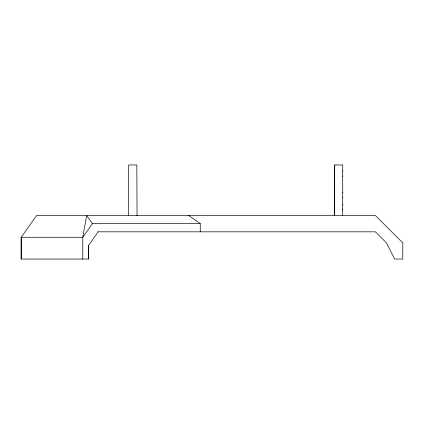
<?xml version="1.0" encoding="UTF-8"?>
<svg xmlns="http://www.w3.org/2000/svg" width="424" height="424" viewBox="0 0 424 424"><rect width="100%" height="100%" fill="white"/><g stroke="black" fill="none" stroke-linecap="round" stroke-linejoin="round"><path stroke-width="0.64" d="M98.183 231.822L88.558 245.432L88.563 259.043L21.2 259.043L21.2 237.265L36.596 215.493L375.388 215.493L402.8 242.904L402.8 259.043L394.633 259.043L386.471 242.904L375.388 231.822L97.854 231.822M88.558 259.043L88.558 245.432M200.266 231.822L200.266 223.66L188.712 215.493M334.562 164.957L334.562 215.493L334.562 164.957L342.724 164.957L342.724 215.493M342.73 210.05L342.73 209.684M342.73 204.972L342.73 204.607M342.73 197.542L342.724 197.176M342.724 192.47L342.73 192.099M342.724 176.358L342.73 175.992M342.724 171.275L342.724 170.909M200.266 223.66L92.411 223.66L82.786 237.265L82.786 259.043M137.042 215.699L136.835 164.957L128.673 164.957L128.673 215.493M92.411 223.66L86.634 215.493L82.786 237.265L21.2 237.265L21.2 259.043"/></g></svg>
